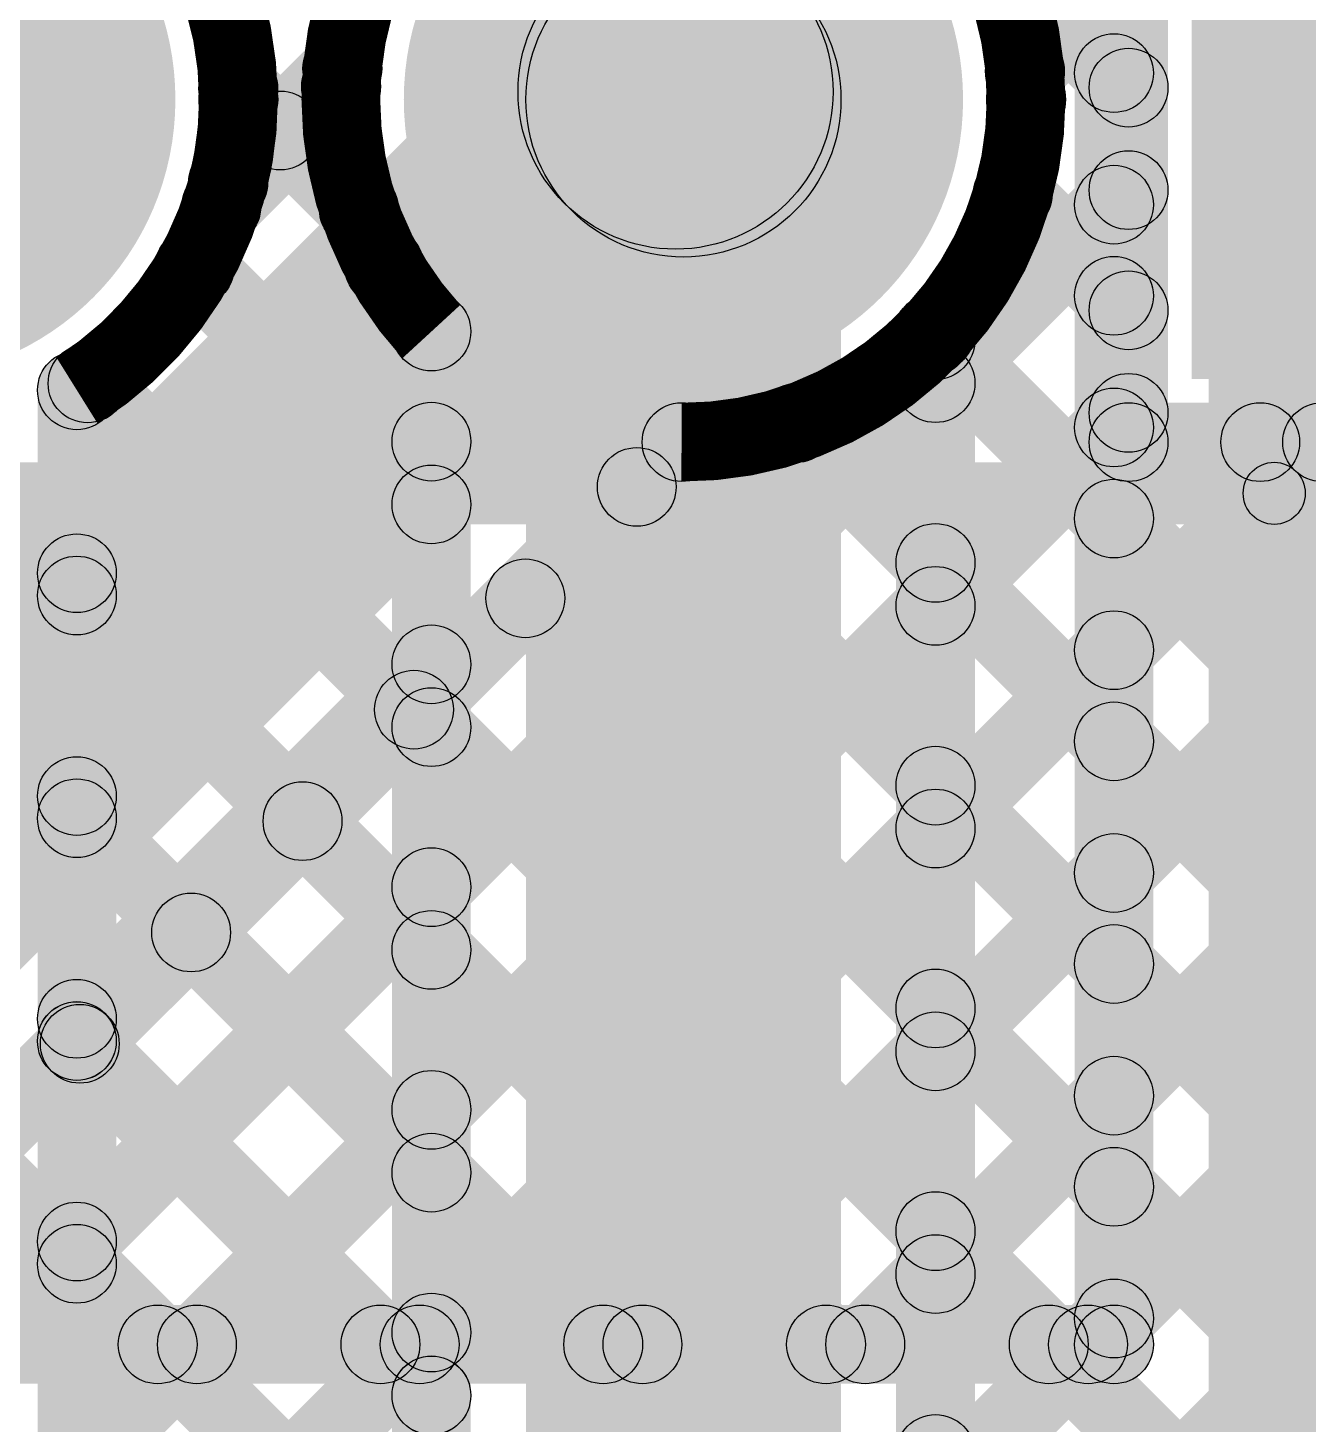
# Model space of a CAD drawing. Header units: millimetres. Extents: x -0.08 to 5.25, y -0.08 to 2.73.
# Drawn here: x 2.7978 to 2.9603, y 2.0489 to 2.2262 of the extents above; entities that cross this region are included whole.
import ezdxf

# ---------------------------------------------------------------- set-up
doc = ezdxf.new("R2010")
doc.units = ezdxf.units.MM
doc.header["$MEASUREMENT"] = 0
for name, color, linetype in [('BottomLayer', 5, 'Continuous'), ('BottomSolder', 6, 'Continuous'), ('PadHoleLayer', 156, 'Continuous'), ('TopLayer', 1, 'Continuous'), ('TopOverlay', 2, 'Continuous'), ('TopSolder', 216, 'Continuous')]:
    doc.layers.add(name, color=color, linetype=linetype)

# ---------------------------------------------------------------- blocks, each defined once
blk = doc.blocks.new('C35445_10')
at = {"layer": 'BottomLayer'}
blk.add_hatch(color=5, dxfattribs=at).paths.add_polyline_path([(-0.4815, 0.0315), (-0.4185, 0.0315), (-0.4185, -0.0315), (-0.4815, -0.0315)])
h = blk.add_hatch(color=5, dxfattribs=at)
edge = h.paths.add_edge_path()
edge.add_arc((-0.35, 0), 0.0315, 0, 360)
h = blk.add_hatch(color=5, dxfattribs=at)
edge = h.paths.add_edge_path()
edge.add_arc((-0.25, 0), 0.0315, 0, 360)
at = {"layer": 'BottomSolder'}
blk.add_hatch(color=6, dxfattribs=at).paths.add_polyline_path([(-0.4855, 0.0355), (-0.4145, 0.0355), (-0.4145, -0.0355), (-0.4855, -0.0355)])
h = blk.add_hatch(color=6, dxfattribs=at)
edge = h.paths.add_edge_path()
edge.add_arc((-0.35, 0), 0.0355, 0, 360)
h = blk.add_hatch(color=6, dxfattribs=at)
edge = h.paths.add_edge_path()
edge.add_arc((-0.25, 0), 0.0355, 0, 360)
at = {"layer": 'PadHoleLayer'}
h = blk.add_hatch(color=156, dxfattribs=at)
edge = h.paths.add_edge_path()
edge.add_arc((-0.35, 0), 0.01969, 0, 360)
h = blk.add_hatch(color=156, dxfattribs=at)
edge = h.paths.add_edge_path()
edge.add_arc((-0.25, 0), 0.01969, 0, 360)
at = {"layer": 'TopLayer'}
blk.add_hatch(color=1, dxfattribs=at).paths.add_polyline_path([(-0.4815, 0.0315), (-0.4185, 0.0315), (-0.4185, -0.0315), (-0.4815, -0.0315)])
h = blk.add_hatch(color=1, dxfattribs=at)
edge = h.paths.add_edge_path()
edge.add_arc((-0.35, 0), 0.0315, 0, 360)
h = blk.add_hatch(color=1, dxfattribs=at)
edge = h.paths.add_edge_path()
edge.add_arc((-0.25, 0), 0.0315, 0, 360)
at = {"layer": 'TopOverlay'}
for points in [[(-0.425, 0.05394), (-0.425, 0.04606), (-0.51181, 0.04606), (-0.51181, 0.05394)], [(0.51083, 0.05394), (0.51083, 0.04606), (-0.425, 0.04606), (-0.425, 0.05394)]]:
    blk.add_hatch(color=2, dxfattribs=at).paths.add_polyline_path(points)
h = blk.add_hatch(color=2, dxfattribs=at)
edge = h.paths.add_edge_path()
edge.add_arc((-0.425, 0.05), 0.00394, 0, 360)
h = blk.add_hatch(color=2, dxfattribs=at)
edge = h.paths.add_edge_path()
edge.add_arc((-0.425, 0.05), 0.00394, 0, 360)
at = {"layer": 'TopSolder'}
blk.add_hatch(color=216, dxfattribs=at).paths.add_polyline_path([(-0.4855, 0.0355), (-0.4145, 0.0355), (-0.4145, -0.0355), (-0.4855, -0.0355)])
h = blk.add_hatch(color=216, dxfattribs=at)
edge = h.paths.add_edge_path()
edge.add_arc((-0.35, 0), 0.0355, 0, 360)
h = blk.add_hatch(color=216, dxfattribs=at)
edge = h.paths.add_edge_path()
edge.add_arc((-0.25, 0), 0.0355, 0, 360)
at = {"layer": 'TopOverlay'}
blk.add_circle((-0.425, 0.05), 0.00394, dxfattribs=at)
blk.add_circle((-0.425, 0.05), 0.00394, dxfattribs=at)

msp = doc.modelspace()

# ---------------------------------------------------------------- hatches: boundary and pattern name
at = {"layer": 'BottomLayer'}
for points in [[(2.90104, 2.21707), (2.86104, 2.21707), (2.86104, 2.46096), (2.90104, 2.46096)], [(2.91658, 2.03611), (2.90951, 2.04318), (3.28724, 2.42091), (3.29431, 2.41384)], [(2.91658, 2.00782), (2.90951, 2.01489), (3.31553, 2.42091), (3.3226, 2.41384)], [(2.94255, 2.17357), (2.93255, 2.17357), (2.93255, 2.26057), (2.94255, 2.26057)], [(2.91674, 2.23232), (2.92381, 2.23939), (2.94108, 2.22212), (2.93401, 2.21505)], [(2.92792, 2.21716), (2.92085, 2.22423), (2.93401, 2.23739), (2.94108, 2.23032)], [(2.82592, 2.2), (2.81885, 2.20707), (2.83404, 2.22227), (2.84112, 2.2152)], [(2.82592, 2.2), (2.81885, 2.20708), (2.83404, 2.22227), (2.84112, 2.2152)], [(2.82098, 2.21494), (2.82805, 2.22201), (2.84337, 2.20669), (2.8363, 2.19962)], [(2.82098, 2.21493), (2.82805, 2.22201), (2.84337, 2.20669), (2.8363, 2.19962)], [(2.90104, 1.97396), (2.86104, 1.97396), (2.86104, 2.21707), (2.90104, 2.21707)], [(2.91658, 2.17753), (2.90951, 2.1846), (2.93401, 2.2091), (2.94108, 2.20203)], [(2.9193, 2.20147), (2.92637, 2.20855), (2.94108, 2.19383), (2.93401, 2.18676)], [(2.80758, 2.15338), (2.80051, 2.16045), (2.8395, 2.19945), (2.84658, 2.19238)], [(2.80758, 2.15338), (2.80051, 2.16045), (2.8395, 2.19945), (2.84658, 2.19238)], [(2.80758, 2.15338), (2.80051, 2.16045), (2.8395, 2.19945), (2.84658, 2.19238)], [(2.81542, 2.19221), (2.82249, 2.19929), (2.85258, 2.1692), (2.84551, 2.16213)], [(2.81542, 2.19221), (2.82249, 2.19928), (2.85258, 2.1692), (2.84551, 2.16212)], [(2.90951, 2.18298), (2.91658, 2.19005), (3.1591, 1.94754), (3.15202, 1.94046)], [(2.85404, 1.97396), (2.84404, 1.97396), (2.84404, 2.18761), (2.85404, 2.18761)], [(2.85404, 1.97396), (2.84404, 1.97396), (2.84404, 2.18761), (2.85404, 2.18761)], [(2.91804, 1.98721), (2.90804, 1.98721), (2.90804, 2.18761), (2.91804, 2.18761)], [(2.80186, 2.17749), (2.80893, 2.18456), (2.85258, 2.14091), (2.84551, 2.13384)], [(2.80186, 2.17749), (2.80893, 2.18456), (2.85258, 2.14091), (2.84551, 2.13384)], [(2.91658, 2.14924), (2.90951, 2.15631), (2.93401, 2.18082), (2.94108, 2.17375)], [(2.80904, 1.85804), (2.79904, 1.85804), (2.79904, 2.18015), (2.80904, 2.18015)], [(2.80904, 1.85804), (2.79904, 1.85804), (2.79904, 2.18015), (2.80904, 2.18015)], [(2.80758, 2.1251), (2.80051, 2.13217), (2.84551, 2.17717), (2.85258, 2.1701)], [(2.80758, 2.1251), (2.80051, 2.13217), (2.84551, 2.17717), (2.85258, 2.1701)], [(2.91658, 2.09268), (2.90951, 2.09975), (2.98687, 2.17711), (2.99394, 2.17004)], [(2.91658, 2.12096), (2.90951, 2.12803), (2.95859, 2.17711), (2.96566, 2.17004)], [(2.91658, 2.06439), (2.90951, 2.07146), (3.01516, 2.17711), (3.02223, 2.17004)], [(2.93755, 2.16857), (2.93755, 2.17857), (3.02454, 2.17857), (3.02454, 2.16857)], [(2.95074, 2.17004), (2.95781, 2.17711), (3.18738, 1.94754), (3.18031, 1.94046)], [(2.90951, 2.1547), (2.91658, 2.16177), (3.13081, 1.94754), (3.12374, 1.94046)], [(2.80051, 2.15056), (2.80758, 2.15763), (2.85258, 2.11263), (2.84551, 2.10556)], [(2.80051, 2.15056), (2.80758, 2.15763), (2.85258, 2.11263), (2.84551, 2.10556)], [(2.80758, 2.09681), (2.80051, 2.10388), (2.84551, 2.14888), (2.85258, 2.14181)], [(2.80758, 2.09681), (2.80051, 2.10388), (2.84551, 2.14888), (2.85258, 2.14181)], [(2.90951, 2.12641), (2.91658, 2.13348), (3.10253, 1.94754), (3.09546, 1.94046)], [(2.80051, 2.12227), (2.80758, 2.12935), (2.85258, 2.08435), (2.84551, 2.07727)], [(2.80051, 2.12227), (2.80758, 2.12934), (2.85258, 2.08434), (2.84551, 2.07727)], [(2.80758, 2.06853), (2.80051, 2.0756), (2.84551, 2.1206), (2.85258, 2.11353)], [(2.80758, 2.06853), (2.80051, 2.0756), (2.84551, 2.1206), (2.85258, 2.11353)], [(2.90951, 2.09813), (2.91658, 2.1052), (3.07424, 1.94754), (3.06717, 1.94046)], [(2.80051, 2.09399), (2.80758, 2.10106), (2.85258, 2.05606), (2.84551, 2.04899)], [(2.80051, 2.09399), (2.80758, 2.10106), (2.85258, 2.05606), (2.84551, 2.04899)], [(2.80758, 2.04024), (2.80051, 2.04732), (2.84551, 2.09232), (2.85258, 2.08524)], [(2.80758, 2.04024), (2.80051, 2.04731), (2.84551, 2.09231), (2.85258, 2.08524)], [(2.90951, 2.06984), (2.91658, 2.07691), (3.04596, 1.94754), (3.03889, 1.94046)], [(2.80051, 2.06571), (2.80758, 2.07278), (2.85258, 2.02778), (2.84551, 2.02071)], [(2.80051, 2.0657), (2.80758, 2.07277), (2.85258, 2.02777), (2.84551, 2.0207)], [(2.80758, 2.01196), (2.80051, 2.01903), (2.84551, 2.06403), (2.85258, 2.05696)], [(2.80758, 2.01196), (2.80051, 2.01903), (2.84551, 2.06403), (2.85258, 2.05696)]]:
    msp.add_hatch(color=5, dxfattribs=at).paths.add_polyline_path(points)
h = msp.add_hatch(color=5, dxfattribs=at)
edge = h.paths.add_edge_path()
edge.add_arc((2.88104, 2.21707), 0.02, 0, 360)
h = msp.add_hatch(color=5, dxfattribs=at)
edge = h.paths.add_edge_path()
edge.add_arc((2.88104, 2.21707), 0.02, 0, 360)
h = msp.add_hatch(color=5, dxfattribs=at)
edge = h.paths.add_edge_path()
edge.add_arc((2.92439, 2.22069), 0.005, 0, 360)
h = msp.add_hatch(color=5, dxfattribs=at)
edge = h.paths.add_edge_path()
edge.add_arc((2.82452, 2.21847), 0.005, 0, 360)
h = msp.add_hatch(color=5, dxfattribs=at)
edge = h.paths.add_edge_path()
edge.add_arc((2.82452, 2.21847), 0.005, 0, 360)
h = msp.add_hatch(color=5, dxfattribs=at)
edge = h.paths.add_edge_path()
edge.add_arc((2.83758, 2.21874), 0.005, 0, 360)
h = msp.add_hatch(color=5, dxfattribs=at)
edge = h.paths.add_edge_path()
edge.add_arc((2.83758, 2.21874), 0.005, 0, 360)
h = msp.add_hatch(color=5, dxfattribs=at)
edge = h.paths.add_edge_path()
edge.add_arc((2.93755, 2.21858), 0.005, 0, 360)
h = msp.add_hatch(color=5, dxfattribs=at)
edge = h.paths.add_edge_path()
edge.add_arc((2.82454, 2.21707), 0.005, 0, 360)
h = msp.add_hatch(color=5, dxfattribs=at)
edge = h.paths.add_edge_path()
edge.add_arc((2.82454, 2.21707), 0.005, 0, 360)
h = msp.add_hatch(color=5, dxfattribs=at)
edge = h.paths.add_edge_path()
edge.add_arc((2.82454, 2.21707), 0.005, 0, 360)
h = msp.add_hatch(color=5, dxfattribs=at)
edge = h.paths.add_edge_path()
edge.add_arc((2.82454, 2.21707), 0.005, 0, 360)
h = msp.add_hatch(color=5, dxfattribs=at)
edge = h.paths.add_edge_path()
edge.add_arc((2.92454, 2.21707), 0.005, 0, 360)
h = msp.add_hatch(color=5, dxfattribs=at)
edge = h.paths.add_edge_path()
edge.add_arc((2.92454, 2.21707), 0.005, 0, 360)
h = msp.add_hatch(color=5, dxfattribs=at)
edge = h.paths.add_edge_path()
edge.add_arc((2.92284, 2.20501), 0.005, 0, 360)
h = msp.add_hatch(color=5, dxfattribs=at)
edge = h.paths.add_edge_path()
edge.add_arc((2.93755, 2.20557), 0.005, 0, 360)
h = msp.add_hatch(color=5, dxfattribs=at)
edge = h.paths.add_edge_path()
edge.add_arc((2.82238, 2.20354), 0.005, 0, 360)
h = msp.add_hatch(color=5, dxfattribs=at)
edge = h.paths.add_edge_path()
edge.add_arc((2.82238, 2.20354), 0.005, 0, 360)
h = msp.add_hatch(color=5, dxfattribs=at)
edge = h.paths.add_edge_path()
edge.add_arc((2.83983, 2.20316), 0.005, 0, 360)
h = msp.add_hatch(color=5, dxfattribs=at)
edge = h.paths.add_edge_path()
edge.add_arc((2.83983, 2.20315), 0.005, 0, 360)
h = msp.add_hatch(color=5, dxfattribs=at)
edge = h.paths.add_edge_path()
edge.add_arc((2.81896, 2.19575), 0.005, 0, 360)
h = msp.add_hatch(color=5, dxfattribs=at)
edge = h.paths.add_edge_path()
edge.add_arc((2.81896, 2.19575), 0.005, 0, 360)
h = msp.add_hatch(color=5, dxfattribs=at)
edge = h.paths.add_edge_path()
edge.add_arc((2.84304, 2.19591), 0.005, 0, 360)
h = msp.add_hatch(color=5, dxfattribs=at)
edge = h.paths.add_edge_path()
edge.add_arc((2.84304, 2.19591), 0.005, 0, 360)
h = msp.add_hatch(color=5, dxfattribs=at)
edge = h.paths.add_edge_path()
edge.add_arc((2.84304, 2.19591), 0.005, 0, 360)
h = msp.add_hatch(color=5, dxfattribs=at)
edge = h.paths.add_edge_path()
edge.add_arc((2.93755, 2.1903), 0.005, 0, 360)
h = msp.add_hatch(color=5, dxfattribs=at)
edge = h.paths.add_edge_path()
edge.add_arc((2.84904, 2.18761), 0.005, 0, 360)
h = msp.add_hatch(color=5, dxfattribs=at)
edge = h.paths.add_edge_path()
edge.add_arc((2.84904, 2.18761), 0.005, 0, 360)
h = msp.add_hatch(color=5, dxfattribs=at)
edge = h.paths.add_edge_path()
edge.add_arc((2.84904, 2.18761), 0.005, 0, 360)
h = msp.add_hatch(color=5, dxfattribs=at)
edge = h.paths.add_edge_path()
edge.add_arc((2.84904, 2.18761), 0.005, 0, 360)
h = msp.add_hatch(color=5, dxfattribs=at)
edge = h.paths.add_edge_path()
edge.add_arc((2.91304, 2.18761), 0.005, 0, 360)
h = msp.add_hatch(color=5, dxfattribs=at)
edge = h.paths.add_edge_path()
edge.add_arc((2.91304, 2.18761), 0.005, 0, 360)
h = msp.add_hatch(color=5, dxfattribs=at)
edge = h.paths.add_edge_path()
edge.add_arc((2.91304, 2.18652), 0.005, 0, 360)
h = msp.add_hatch(color=5, dxfattribs=at)
edge = h.paths.add_edge_path()
edge.add_arc((2.80539, 2.18103), 0.005, 0, 360)
h = msp.add_hatch(color=5, dxfattribs=at)
edge = h.paths.add_edge_path()
edge.add_arc((2.80539, 2.18103), 0.005, 0, 360)
h = msp.add_hatch(color=5, dxfattribs=at)
edge = h.paths.add_edge_path()
edge.add_arc((2.91304, 2.18106), 0.005, 0, 360)
h = msp.add_hatch(color=5, dxfattribs=at)
edge = h.paths.add_edge_path()
edge.add_arc((2.80404, 2.18015), 0.005, 0, 360)
h = msp.add_hatch(color=5, dxfattribs=at)
edge = h.paths.add_edge_path()
edge.add_arc((2.80404, 2.18015), 0.005, 0, 360)
h = msp.add_hatch(color=5, dxfattribs=at)
edge = h.paths.add_edge_path()
edge.add_arc((2.80404, 2.18015), 0.005, 0, 360)
h = msp.add_hatch(color=5, dxfattribs=at)
edge = h.paths.add_edge_path()
edge.add_arc((2.80404, 2.18015), 0.005, 0, 360)
h = msp.add_hatch(color=5, dxfattribs=at)
edge = h.paths.add_edge_path()
edge.add_arc((2.93755, 2.17728), 0.005, 0, 360)
h = msp.add_hatch(color=5, dxfattribs=at)
edge = h.paths.add_edge_path()
edge.add_arc((2.84904, 2.17363), 0.005, 0, 360)
h = msp.add_hatch(color=5, dxfattribs=at)
edge = h.paths.add_edge_path()
edge.add_arc((2.84904, 2.17363), 0.005, 0, 360)
h = msp.add_hatch(color=5, dxfattribs=at)
edge = h.paths.add_edge_path()
edge.add_arc((2.93755, 2.17357), 0.005, 0, 360)
h = msp.add_hatch(color=5, dxfattribs=at)
edge = h.paths.add_edge_path()
edge.add_arc((2.93755, 2.17357), 0.005, 0, 360)
h = msp.add_hatch(color=5, dxfattribs=at)
edge = h.paths.add_edge_path()
edge.add_arc((2.95427, 2.17357), 0.005, 0, 360)
h = msp.add_hatch(color=5, dxfattribs=at)
edge = h.paths.add_edge_path()
edge.add_arc((2.96212, 2.17357), 0.005, 0, 360)
h = msp.add_hatch(color=5, dxfattribs=at)
edge = h.paths.add_edge_path()
edge.add_arc((2.84904, 2.16566), 0.005, 0, 360)
h = msp.add_hatch(color=5, dxfattribs=at)
edge = h.paths.add_edge_path()
edge.add_arc((2.84904, 2.16566), 0.005, 0, 360)
h = msp.add_hatch(color=5, dxfattribs=at)
edge = h.paths.add_edge_path()
edge.add_arc((2.91304, 2.15823), 0.005, 0, 360)
h = msp.add_hatch(color=5, dxfattribs=at)
edge = h.paths.add_edge_path()
edge.add_arc((2.80404, 2.15692), 0.005, 0, 360)
h = msp.add_hatch(color=5, dxfattribs=at)
edge = h.paths.add_edge_path()
edge.add_arc((2.80404, 2.15692), 0.005, 0, 360)
h = msp.add_hatch(color=5, dxfattribs=at)
edge = h.paths.add_edge_path()
edge.add_arc((2.80404, 2.15692), 0.005, 0, 360)
h = msp.add_hatch(color=5, dxfattribs=at)
edge = h.paths.add_edge_path()
edge.add_arc((2.80404, 2.15409), 0.005, 0, 360)
h = msp.add_hatch(color=5, dxfattribs=at)
edge = h.paths.add_edge_path()
edge.add_arc((2.80404, 2.15409), 0.005, 0, 360)
h = msp.add_hatch(color=5, dxfattribs=at)
edge = h.paths.add_edge_path()
edge.add_arc((2.91304, 2.15278), 0.005, 0, 360)
h = msp.add_hatch(color=5, dxfattribs=at)
edge = h.paths.add_edge_path()
edge.add_arc((2.84904, 2.14535), 0.005, 0, 360)
h = msp.add_hatch(color=5, dxfattribs=at)
edge = h.paths.add_edge_path()
edge.add_arc((2.84904, 2.14535), 0.005, 0, 360)
h = msp.add_hatch(color=5, dxfattribs=at)
edge = h.paths.add_edge_path()
edge.add_arc((2.84904, 2.13738), 0.005, 0, 360)
h = msp.add_hatch(color=5, dxfattribs=at)
edge = h.paths.add_edge_path()
edge.add_arc((2.84904, 2.13738), 0.005, 0, 360)
h = msp.add_hatch(color=5, dxfattribs=at)
edge = h.paths.add_edge_path()
edge.add_arc((2.91304, 2.12995), 0.005, 0, 360)
h = msp.add_hatch(color=5, dxfattribs=at)
edge = h.paths.add_edge_path()
edge.add_arc((2.80404, 2.12863), 0.005, 0, 360)
h = msp.add_hatch(color=5, dxfattribs=at)
edge = h.paths.add_edge_path()
edge.add_arc((2.80404, 2.12863), 0.005, 0, 360)
h = msp.add_hatch(color=5, dxfattribs=at)
edge = h.paths.add_edge_path()
edge.add_arc((2.80404, 2.12581), 0.005, 0, 360)
h = msp.add_hatch(color=5, dxfattribs=at)
edge = h.paths.add_edge_path()
edge.add_arc((2.80404, 2.12581), 0.005, 0, 360)
h = msp.add_hatch(color=5, dxfattribs=at)
edge = h.paths.add_edge_path()
edge.add_arc((2.91304, 2.1245), 0.005, 0, 360)
h = msp.add_hatch(color=5, dxfattribs=at)
edge = h.paths.add_edge_path()
edge.add_arc((2.84904, 2.11706), 0.005, 0, 360)
h = msp.add_hatch(color=5, dxfattribs=at)
edge = h.paths.add_edge_path()
edge.add_arc((2.84904, 2.11706), 0.005, 0, 360)
h = msp.add_hatch(color=5, dxfattribs=at)
edge = h.paths.add_edge_path()
edge.add_arc((2.84904, 2.10909), 0.005, 0, 360)
h = msp.add_hatch(color=5, dxfattribs=at)
edge = h.paths.add_edge_path()
edge.add_arc((2.84904, 2.10909), 0.005, 0, 360)
h = msp.add_hatch(color=5, dxfattribs=at)
edge = h.paths.add_edge_path()
edge.add_arc((2.91304, 2.10166), 0.005, 0, 360)
h = msp.add_hatch(color=5, dxfattribs=at)
edge = h.paths.add_edge_path()
edge.add_arc((2.80404, 2.10035), 0.005, 0, 360)
h = msp.add_hatch(color=5, dxfattribs=at)
edge = h.paths.add_edge_path()
edge.add_arc((2.80404, 2.10035), 0.005, 0, 360)
h = msp.add_hatch(color=5, dxfattribs=at)
edge = h.paths.add_edge_path()
edge.add_arc((2.80404, 2.09753), 0.005, 0, 360)
h = msp.add_hatch(color=5, dxfattribs=at)
edge = h.paths.add_edge_path()
edge.add_arc((2.80404, 2.09752), 0.005, 0, 360)
h = msp.add_hatch(color=5, dxfattribs=at)
edge = h.paths.add_edge_path()
edge.add_arc((2.91304, 2.09621), 0.005, 0, 360)
h = msp.add_hatch(color=5, dxfattribs=at)
edge = h.paths.add_edge_path()
edge.add_arc((2.84904, 2.08878), 0.005, 0, 360)
h = msp.add_hatch(color=5, dxfattribs=at)
edge = h.paths.add_edge_path()
edge.add_arc((2.84904, 2.08878), 0.005, 0, 360)
h = msp.add_hatch(color=5, dxfattribs=at)
edge = h.paths.add_edge_path()
edge.add_arc((2.84904, 2.08081), 0.005, 0, 360)
h = msp.add_hatch(color=5, dxfattribs=at)
edge = h.paths.add_edge_path()
edge.add_arc((2.84904, 2.08081), 0.005, 0, 360)
h = msp.add_hatch(color=5, dxfattribs=at)
edge = h.paths.add_edge_path()
edge.add_arc((2.91304, 2.07338), 0.005, 0, 360)
h = msp.add_hatch(color=5, dxfattribs=at)
edge = h.paths.add_edge_path()
edge.add_arc((2.80404, 2.07206), 0.005, 0, 360)
h = msp.add_hatch(color=5, dxfattribs=at)
edge = h.paths.add_edge_path()
edge.add_arc((2.80404, 2.07206), 0.005, 0, 360)
h = msp.add_hatch(color=5, dxfattribs=at)
edge = h.paths.add_edge_path()
edge.add_arc((2.80404, 2.06924), 0.005, 0, 360)
h = msp.add_hatch(color=5, dxfattribs=at)
edge = h.paths.add_edge_path()
edge.add_arc((2.80404, 2.06924), 0.005, 0, 360)
h = msp.add_hatch(color=5, dxfattribs=at)
edge = h.paths.add_edge_path()
edge.add_arc((2.91304, 2.06793), 0.005, 0, 360)
h = msp.add_hatch(color=5, dxfattribs=at)
edge = h.paths.add_edge_path()
edge.add_arc((2.84904, 2.0605), 0.005, 0, 360)
h = msp.add_hatch(color=5, dxfattribs=at)
edge = h.paths.add_edge_path()
edge.add_arc((2.84904, 2.0605), 0.005, 0, 360)
h = msp.add_hatch(color=5, dxfattribs=at)
edge = h.paths.add_edge_path()
edge.add_arc((2.84904, 2.05253), 0.005, 0, 360)
h = msp.add_hatch(color=5, dxfattribs=at)
edge = h.paths.add_edge_path()
edge.add_arc((2.84904, 2.05252), 0.005, 0, 360)
h = msp.add_hatch(color=5, dxfattribs=at)
edge = h.paths.add_edge_path()
edge.add_arc((2.91304, 2.04509), 0.005, 0, 360)
at = {"layer": 'TopLayer'}
for points in [[(2.9407, 2.059), (2.9307, 2.059), (2.9307, 2.262), (2.9407, 2.262)], [(2.9477, 1.94818), (3.013, 1.94818), (3.013, 2.25), (2.9477, 2.25)], [(2.91674, 2.23232), (2.92381, 2.23939), (2.93923, 2.22397), (2.93216, 2.2169)], [(2.92792, 2.21716), (2.92085, 2.22423), (2.93216, 2.23554), (2.93923, 2.22846)], [(2.77912, 2.08886), (2.75083, 2.11714), (2.8659, 2.23221), (2.89419, 2.20393)], [(2.82678, 2.20299), (2.81971, 2.21006), (2.83419, 2.22454), (2.84126, 2.21747)], [(2.82098, 2.21494), (2.82805, 2.22201), (2.83339, 2.21667), (2.82632, 2.2096)], [(2.79452, 2.05546), (2.78745, 2.06254), (2.93216, 2.20725), (2.93923, 2.20018)], [(2.9193, 2.20147), (2.92637, 2.20855), (2.93923, 2.19568), (2.93216, 2.18861)], [(2.90898, 2.18351), (2.91605, 2.19058), (2.93923, 2.1674), (2.93216, 2.16033)], [(2.8228, 2.05546), (2.81573, 2.06254), (2.93216, 2.17897), (2.93923, 2.1719)], [(2.89176, 2.17244), (2.89884, 2.17951), (2.93923, 2.13911), (2.93216, 2.13204)], [(2.79117, 2.07686), (2.78409, 2.08394), (2.87727, 2.17711), (2.88434, 2.17004)], [(2.87158, 2.16435), (2.87865, 2.17142), (2.93923, 2.11083), (2.93216, 2.10376)], [(2.85743, 2.1502), (2.8645, 2.15727), (2.93923, 2.08255), (2.93216, 2.07548)], [(2.85108, 2.05546), (2.84401, 2.06254), (2.93216, 2.15068), (2.93923, 2.14361)], [(2.84329, 2.13606), (2.85036, 2.14313), (2.93096, 2.06254), (2.92389, 2.05546)], [(2.82915, 2.12192), (2.83622, 2.12899), (2.90267, 2.06254), (2.8956, 2.05546)], [(2.87937, 2.05546), (2.8723, 2.06254), (2.93216, 2.1224), (2.93923, 2.11533)], [(2.81501, 2.10778), (2.82208, 2.11485), (2.87439, 2.06254), (2.86732, 2.05546)], [(2.80086, 2.09363), (2.80794, 2.10071), (2.84611, 2.06254), (2.83903, 2.05546)], [(2.90765, 2.05546), (2.90058, 2.06254), (2.93216, 2.09411), (2.93923, 2.08704)], [(2.78672, 2.07949), (2.79379, 2.08656), (2.81782, 2.06254), (2.81075, 2.05546)], [(2.93594, 2.05546), (2.92887, 2.06254), (2.93216, 2.06583), (2.93923, 2.05876)], [(2.658, 2.054), (2.658, 2.064), (2.9357, 2.064), (2.9357, 2.054)]]:
    msp.add_hatch(color=1, dxfattribs=at).paths.add_polyline_path(points)
h = msp.add_hatch(color=1, dxfattribs=at)
edge = h.paths.add_edge_path()
edge.add_arc((2.88004, 2.21807), 0.02, 0, 360)
h = msp.add_hatch(color=1, dxfattribs=at)
edge = h.paths.add_edge_path()
edge.add_arc((2.83773, 2.22101), 0.005, 0, 360)
h = msp.add_hatch(color=1, dxfattribs=at)
edge = h.paths.add_edge_path()
edge.add_arc((2.83773, 2.22101), 0.005, 0, 360)
h = msp.add_hatch(color=1, dxfattribs=at)
edge = h.paths.add_edge_path()
edge.add_arc((2.92439, 2.22069), 0.005, 0, 360)
h = msp.add_hatch(color=1, dxfattribs=at)
edge = h.paths.add_edge_path()
edge.add_arc((2.9357, 2.22043), 0.005, 0, 360)
h = msp.add_hatch(color=1, dxfattribs=at)
edge = h.paths.add_edge_path()
edge.add_arc((2.82452, 2.21847), 0.005, 0, 360)
h = msp.add_hatch(color=1, dxfattribs=at)
edge = h.paths.add_edge_path()
edge.add_arc((2.82454, 2.21707), 0.005, 0, 360)
h = msp.add_hatch(color=1, dxfattribs=at)
edge = h.paths.add_edge_path()
edge.add_arc((2.82454, 2.21707), 0.005, 0, 360)
h = msp.add_hatch(color=1, dxfattribs=at)
edge = h.paths.add_edge_path()
edge.add_arc((2.92454, 2.21707), 0.005, 0, 360)
h = msp.add_hatch(color=1, dxfattribs=at)
edge = h.paths.add_edge_path()
edge.add_arc((2.92454, 2.21707), 0.005, 0, 360)
h = msp.add_hatch(color=1, dxfattribs=at)
edge = h.paths.add_edge_path()
edge.add_arc((2.82986, 2.21314), 0.005, 0, 360)
h = msp.add_hatch(color=1, dxfattribs=at)
edge = h.paths.add_edge_path()
edge.add_arc((2.82324, 2.20652), 0.005, 0, 360)
h = msp.add_hatch(color=1, dxfattribs=at)
edge = h.paths.add_edge_path()
edge.add_arc((2.82324, 2.20652), 0.005, 0, 360)
h = msp.add_hatch(color=1, dxfattribs=at)
edge = h.paths.add_edge_path()
edge.add_arc((2.92284, 2.20501), 0.005, 0, 360)
h = msp.add_hatch(color=1, dxfattribs=at)
edge = h.paths.add_edge_path()
edge.add_arc((2.9357, 2.20372), 0.005, 0, 360)
h = msp.add_hatch(color=1, dxfattribs=at)
edge = h.paths.add_edge_path()
edge.add_arc((2.9357, 2.19215), 0.005, 0, 360)
h = msp.add_hatch(color=1, dxfattribs=at)
edge = h.paths.add_edge_path()
edge.add_arc((2.91252, 2.18704), 0.005, 0, 360)
h = msp.add_hatch(color=1, dxfattribs=at)
edge = h.paths.add_edge_path()
edge.add_arc((2.8953, 2.17598), 0.005, 0, 360)
h = msp.add_hatch(color=1, dxfattribs=at)
edge = h.paths.add_edge_path()
edge.add_arc((2.9357, 2.17543), 0.005, 0, 360)
h = msp.add_hatch(color=1, dxfattribs=at)
edge = h.paths.add_edge_path()
edge.add_arc((2.8808, 2.17357), 0.005, 0, 360)
h = msp.add_hatch(color=1, dxfattribs=at)
edge = h.paths.add_edge_path()
edge.add_arc((2.8808, 2.17357), 0.005, 0, 360)
h = msp.add_hatch(color=1, dxfattribs=at)
edge = h.paths.add_edge_path()
edge.add_arc((2.87511, 2.16788), 0.005, 0, 360)
h = msp.add_hatch(color=1, dxfattribs=at)
edge = h.paths.add_edge_path()
edge.add_arc((2.9357, 2.16386), 0.005, 0, 360)
h = msp.add_hatch(color=1, dxfattribs=at)
edge = h.paths.add_edge_path()
edge.add_arc((2.86097, 2.15374), 0.005, 0, 360)
h = msp.add_hatch(color=1, dxfattribs=at)
edge = h.paths.add_edge_path()
edge.add_arc((2.9357, 2.14715), 0.005, 0, 360)
h = msp.add_hatch(color=1, dxfattribs=at)
edge = h.paths.add_edge_path()
edge.add_arc((2.84683, 2.1396), 0.005, 0, 360)
h = msp.add_hatch(color=1, dxfattribs=at)
edge = h.paths.add_edge_path()
edge.add_arc((2.9357, 2.13558), 0.005, 0, 360)
h = msp.add_hatch(color=1, dxfattribs=at)
edge = h.paths.add_edge_path()
edge.add_arc((2.83268, 2.12545), 0.005, 0, 360)
h = msp.add_hatch(color=1, dxfattribs=at)
edge = h.paths.add_edge_path()
edge.add_arc((2.9357, 2.11886), 0.005, 0, 360)
h = msp.add_hatch(color=1, dxfattribs=at)
edge = h.paths.add_edge_path()
edge.add_arc((2.81854, 2.11131), 0.005, 0, 360)
h = msp.add_hatch(color=1, dxfattribs=at)
edge = h.paths.add_edge_path()
edge.add_arc((2.9357, 2.1073), 0.005, 0, 360)
h = msp.add_hatch(color=1, dxfattribs=at)
edge = h.paths.add_edge_path()
edge.add_arc((2.8044, 2.09717), 0.005, 0, 360)
h = msp.add_hatch(color=1, dxfattribs=at)
edge = h.paths.add_edge_path()
edge.add_arc((2.9357, 2.09058), 0.005, 0, 360)
h = msp.add_hatch(color=1, dxfattribs=at)
edge = h.paths.add_edge_path()
edge.add_arc((2.9357, 2.07901), 0.005, 0, 360)
h = msp.add_hatch(color=1, dxfattribs=at)
edge = h.paths.add_edge_path()
edge.add_arc((2.9357, 2.06229), 0.005, 0, 360)
h = msp.add_hatch(color=1, dxfattribs=at)
edge = h.paths.add_edge_path()
edge.add_arc((2.81429, 2.059), 0.005, 0, 360)
h = msp.add_hatch(color=1, dxfattribs=at)
edge = h.paths.add_edge_path()
edge.add_arc((2.81927, 2.059), 0.005, 0, 360)
h = msp.add_hatch(color=1, dxfattribs=at)
edge = h.paths.add_edge_path()
edge.add_arc((2.84257, 2.059), 0.005, 0, 360)
h = msp.add_hatch(color=1, dxfattribs=at)
edge = h.paths.add_edge_path()
edge.add_arc((2.84755, 2.059), 0.005, 0, 360)
h = msp.add_hatch(color=1, dxfattribs=at)
edge = h.paths.add_edge_path()
edge.add_arc((2.87085, 2.059), 0.005, 0, 360)
h = msp.add_hatch(color=1, dxfattribs=at)
edge = h.paths.add_edge_path()
edge.add_arc((2.87583, 2.059), 0.005, 0, 360)
h = msp.add_hatch(color=1, dxfattribs=at)
edge = h.paths.add_edge_path()
edge.add_arc((2.89914, 2.059), 0.005, 0, 360)
h = msp.add_hatch(color=1, dxfattribs=at)
edge = h.paths.add_edge_path()
edge.add_arc((2.90412, 2.059), 0.005, 0, 360)
h = msp.add_hatch(color=1, dxfattribs=at)
edge = h.paths.add_edge_path()
edge.add_arc((2.92742, 2.059), 0.005, 0, 360)
h = msp.add_hatch(color=1, dxfattribs=at)
edge = h.paths.add_edge_path()
edge.add_arc((2.9324, 2.059), 0.005, 0, 360)
h = msp.add_hatch(color=1, dxfattribs=at)
edge = h.paths.add_edge_path()
edge.add_arc((2.9357, 2.059), 0.005, 0, 360)
h = msp.add_hatch(color=1, dxfattribs=at)
edge = h.paths.add_edge_path()
edge.add_arc((2.9357, 2.059), 0.005, 0, 360)

# ---------------------------------------------------------------- linework, layer by layer
at = {"layer": 'BottomLayer', "const_width": 0.01}
for points in [[(2.75804, 2.18015, -1.698964), (2.82454, 2.21707)], [(2.75804, 2.18015, -1.698964), (2.82454, 2.21707)], [(2.84904, 2.18761, -0.390223), (2.84904, 2.24653)], [(2.84904, 2.18761, -0.390223), (2.84904, 2.24653)], [(2.91304, 2.24653, -0.188201), (2.92454, 2.21707)], [(2.82454, 2.21707, -0.258975), (2.80404, 2.18015)], [(2.82454, 2.21707, -0.258975), (2.80404, 2.18015)], [(2.92454, 2.21707, -0.188201), (2.91304, 2.18761)]]:
    msp.add_lwpolyline(points, format="xyb", dxfattribs=at)
at = {"layer": 'BottomLayer'}
for centre, radius in [((2.88104, 2.21707), 0.02), ((2.88104, 2.21707), 0.02), ((2.92439, 2.22069), 0.005), ((2.82452, 2.21847), 0.005), ((2.82452, 2.21847), 0.005), ((2.83758, 2.21874), 0.005), ((2.83758, 2.21874), 0.005), ((2.93755, 2.21858), 0.005), ((2.82454, 2.21707), 0.005), ((2.82454, 2.21707), 0.005), ((2.82454, 2.21707), 0.005), ((2.82454, 2.21707), 0.005), ((2.92454, 2.21707), 0.005), ((2.92454, 2.21707), 0.005), ((2.92284, 2.20501), 0.005), ((2.93755, 2.20557), 0.005), ((2.82238, 2.20354), 0.005), ((2.82238, 2.20354), 0.005), ((2.83983, 2.20316), 0.005), ((2.83983, 2.20315), 0.005), ((2.81896, 2.19575), 0.005), ((2.81896, 2.19575), 0.005), ((2.84304, 2.19591), 0.005), ((2.84304, 2.19591), 0.005), ((2.84304, 2.19591), 0.005), ((2.93755, 2.1903), 0.005), ((2.84904, 2.18761), 0.005), ((2.84904, 2.18761), 0.005), ((2.84904, 2.18761), 0.005), ((2.84904, 2.18761), 0.005), ((2.91304, 2.18761), 0.005), ((2.91304, 2.18761), 0.005), ((2.91304, 2.18652), 0.005), ((2.80539, 2.18103), 0.005), ((2.80539, 2.18103), 0.005), ((2.91304, 2.18106), 0.005), ((2.80404, 2.18015), 0.005), ((2.80404, 2.18015), 0.005), ((2.80404, 2.18015), 0.005), ((2.80404, 2.18015), 0.005), ((2.93755, 2.17728), 0.005), ((2.84904, 2.17363), 0.005), ((2.84904, 2.17363), 0.005), ((2.93755, 2.17357), 0.005), ((2.93755, 2.17357), 0.005), ((2.95427, 2.17357), 0.005), ((2.96212, 2.17357), 0.005), ((2.84904, 2.16566), 0.005), ((2.84904, 2.16566), 0.005), ((2.91304, 2.15823), 0.005), ((2.80404, 2.15692), 0.005), ((2.80404, 2.15692), 0.005), ((2.80404, 2.15692), 0.005), ((2.80404, 2.15409), 0.005), ((2.80404, 2.15409), 0.005), ((2.91304, 2.15278), 0.005), ((2.84904, 2.14535), 0.005), ((2.84904, 2.14535), 0.005), ((2.84904, 2.13738), 0.005), ((2.84904, 2.13738), 0.005), ((2.91304, 2.12995), 0.005), ((2.80404, 2.12863), 0.005), ((2.80404, 2.12863), 0.005), ((2.80404, 2.12581), 0.005), ((2.80404, 2.12581), 0.005), ((2.91304, 2.1245), 0.005), ((2.84904, 2.11706), 0.005), ((2.84904, 2.11706), 0.005), ((2.84904, 2.10909), 0.005), ((2.84904, 2.10909), 0.005), ((2.91304, 2.10166), 0.005), ((2.80404, 2.10035), 0.005), ((2.80404, 2.10035), 0.005), ((2.80404, 2.09753), 0.005), ((2.80404, 2.09752), 0.005), ((2.91304, 2.09621), 0.005), ((2.84904, 2.08878), 0.005), ((2.84904, 2.08878), 0.005), ((2.84904, 2.08081), 0.005), ((2.84904, 2.08081), 0.005), ((2.91304, 2.07338), 0.005), ((2.80404, 2.07206), 0.005), ((2.80404, 2.07206), 0.005), ((2.80404, 2.06924), 0.005), ((2.80404, 2.06924), 0.005), ((2.91304, 2.06793), 0.005), ((2.84904, 2.0605), 0.005), ((2.84904, 2.0605), 0.005), ((2.84904, 2.05253), 0.005), ((2.84904, 2.05252), 0.005), ((2.91304, 2.04509), 0.005)]:
    msp.add_circle(centre, radius, dxfattribs=at)
at = {"layer": 'TopLayer', "const_width": 0.01}
for points in [[(2.79159, 2.17487, -2.905587), (2.82454, 2.21707)], [(2.83773, 2.22101, -0.955675), (2.92454, 2.21707)], [(2.82454, 2.21707, -0.061309), (2.82324, 2.20652)], [(2.92454, 2.21707, -0.415835), (2.8808, 2.17357)]]:
    msp.add_lwpolyline(points, format="xyb", dxfattribs=at)
at = {"layer": 'TopLayer'}
for centre, radius in [((2.88004, 2.21807), 0.02), ((2.83773, 2.22101), 0.005), ((2.83773, 2.22101), 0.005), ((2.92439, 2.22069), 0.005), ((2.9357, 2.22043), 0.005), ((2.82452, 2.21847), 0.005), ((2.82454, 2.21707), 0.005), ((2.82454, 2.21707), 0.005), ((2.92454, 2.21707), 0.005), ((2.92454, 2.21707), 0.005), ((2.82986, 2.21314), 0.005), ((2.82324, 2.20652), 0.005), ((2.82324, 2.20652), 0.005), ((2.92284, 2.20501), 0.005), ((2.9357, 2.20372), 0.005), ((2.9357, 2.19215), 0.005), ((2.91252, 2.18704), 0.005), ((2.8953, 2.17598), 0.005), ((2.9357, 2.17543), 0.005), ((2.8808, 2.17357), 0.005), ((2.8808, 2.17357), 0.005), ((2.87511, 2.16788), 0.005), ((2.9357, 2.16386), 0.005), ((2.86097, 2.15374), 0.005), ((2.9357, 2.14715), 0.005), ((2.84683, 2.1396), 0.005), ((2.9357, 2.13558), 0.005), ((2.83268, 2.12545), 0.005), ((2.9357, 2.11886), 0.005), ((2.81854, 2.11131), 0.005), ((2.9357, 2.1073), 0.005), ((2.8044, 2.09717), 0.005), ((2.9357, 2.09058), 0.005), ((2.9357, 2.07901), 0.005), ((2.9357, 2.06229), 0.005), ((2.81429, 2.059), 0.005), ((2.81927, 2.059), 0.005), ((2.84257, 2.059), 0.005), ((2.84755, 2.059), 0.005), ((2.87085, 2.059), 0.005), ((2.87583, 2.059), 0.005), ((2.89914, 2.059), 0.005), ((2.90412, 2.059), 0.005), ((2.92742, 2.059), 0.005), ((2.9324, 2.059), 0.005), ((2.9357, 2.059), 0.005), ((2.9357, 2.059), 0.005)]:
    msp.add_circle(centre, radius, dxfattribs=at)

# ---------------------------------------------------------------- block references
at = {"rotation": 180}
msp.add_blockref('C35445_10', (2.53104, 2.21707), dxfattribs=at)

doc.saveas('drawing.dxf')
